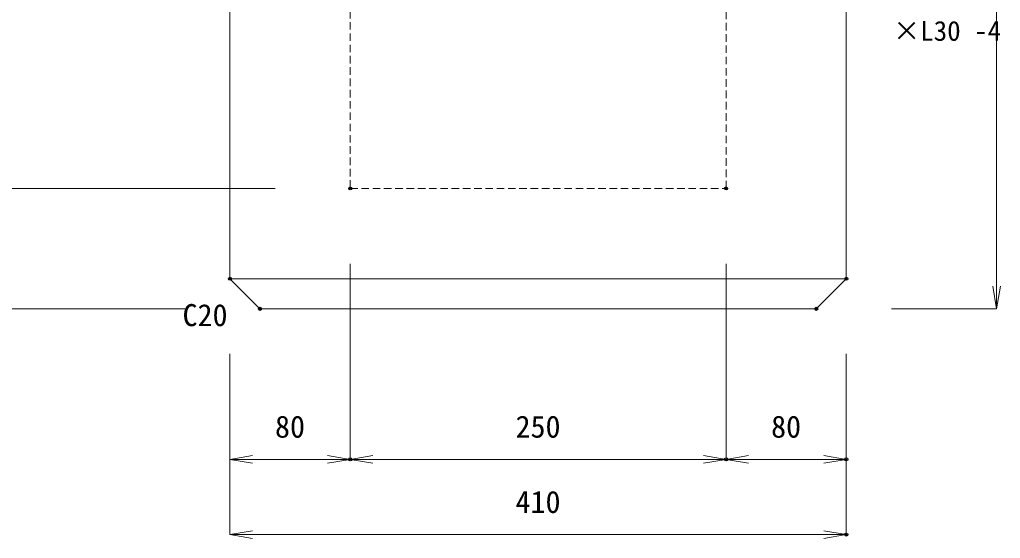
# Model space of a CAD drawing. Units: millimetres, scale not verified. Extents: x -1945 to 1945, y -1332 to 1508.
# Drawn here: x -1562 to -909, y -269 to 75 of the extents above; entities that cross this region are included whole.
import ezdxf
from ezdxf.enums import TextEntityAlignment as Align

# ---------------------------------------------------------------- set-up
doc = ezdxf.new("R2010")
doc.units = ezdxf.units.MM
doc.header["$LTSCALE"] = 10
doc.header["$PDMODE"] = 32
doc.header["$PDSIZE"] = 2
doc.linetypes.add('USER1', pattern=[0.75, 0.5, -0.25])
for name, color, linetype, lineweight in [('0-0_0', 7, 'Continuous', 18), ('0-3_KIJUN', 7, 'USER1', 18), ('0-5_SUNPO_S10', 3, 'Continuous', 18)]:
    doc.layers.add(name, color=color, linetype=linetype, lineweight=lineweight)
doc.layers.add('0-9__0-2_DEFPOINTS', color=7, linetype='Continuous')
doc.styles.add('ＭＳ ゴシック', font='')
doc.styles.get('ＭＳ ゴシック').set_extended_font_data('MS Gothic')

# ---------------------------------------------------------------- blocks, each defined once
blk = doc.blocks.new('_OPEN')
at = {"layer": '0-0_0'}
blk.add_line((0, 0), (-1, 0), dxfattribs=at)
blk.add_lwpolyline([(-1, 0.1667), (0, 0), (-1, -0.1667)], dxfattribs=at)
blk = doc.blocks.new('_D6')
at = {"layer": '0-5_SUNPO_S10'}
for p, q in [((553.34, 1383.08), (373.34, 1383.08)), ((373.34, 1368.08), (373.34, 1318.08)), ((493.34, 1303.08), (373.34, 1303.08))]:
    blk.add_line(p, q, dxfattribs=at)
at = {"layer": '0-9__0-2_DEFPOINTS'}
for p in [(603.34, 1383.08), (373.34, 1303.08), (543.34, 1303.08)]:
    blk.add_point(p, dxfattribs=at)
at = {"layer": '0-5_SUNPO_S10', "xscale": 15, "yscale": 15}
for p, rotation in [((373.34, 1383.08), 90), ((373.34, 1303.08), 270)]:
    blk.add_blockref('_OPEN', p, dxfattribs=dict(at, rotation=rotation))
at = {"layer": '0-5_SUNPO_S10', "color": 7, "style": 'ＭＳ ゴシック'}
blk.add_text('80', height=14.66, rotation=90, dxfattribs=at).set_placement((363.34, 1333.08), align=Align.BOTTOM_LEFT)
blk = doc.blocks.new('_D7')
at = {"layer": '0-5_SUNPO_S10'}
for p, q in [((499.23, 1896.08), (323.34, 1896.08)), ((323.34, 1881.08), (323.34, 1318.08)), ((493.34, 1303.08), (323.34, 1303.08))]:
    blk.add_line(p, q, dxfattribs=at)
at = {"layer": '0-9__0-2_DEFPOINTS'}
for p in [(549.23, 1896.08), (323.34, 1303.08), (543.34, 1303.08)]:
    blk.add_point(p, dxfattribs=at)
at = {"layer": '0-5_SUNPO_S10', "xscale": 15, "yscale": 15}
for p, rotation in [((323.34, 1896.08), 90), ((323.34, 1303.08), 270)]:
    blk.add_blockref('_OPEN', p, dxfattribs=dict(at, rotation=rotation))
at = {"layer": '0-5_SUNPO_S10', "color": 7, "style": 'ＭＳ ゴシック'}
blk.add_text('593', height=14.66, rotation=90, dxfattribs=at).set_placement((313.34, 1584.58), align=Align.BOTTOM_LEFT)
blk = doc.blocks.new('_D8')
at = {"layer": '0-5_SUNPO_S10'}
for p, q in [((603.34, 1333.08), (603.34, 1203.08)), ((523.34, 1273.08), (523.34, 1203.08)), ((538.34, 1203.08), (588.34, 1203.08))]:
    blk.add_line(p, q, dxfattribs=at)
at = {"layer": '0-9__0-2_DEFPOINTS'}
for p in [(603.34, 1383.08), (523.34, 1323.08), (603.34, 1203.08)]:
    blk.add_point(p, dxfattribs=at)
at = {"layer": '0-5_SUNPO_S10', "xscale": 15, "yscale": 15, "rotation": 180}
blk.add_blockref('_OPEN', (523.34, 1203.08), dxfattribs=at)
at = {"layer": '0-5_SUNPO_S10', "xscale": 15, "yscale": 15}
blk.add_blockref('_OPEN', (603.34, 1203.08), dxfattribs=at)
at = {"layer": '0-5_SUNPO_S10', "color": 7, "style": 'ＭＳ ゴシック'}
blk.add_text('80', height=14.66, dxfattribs=at).set_placement((553.34, 1213.08), align=Align.BOTTOM_LEFT)
blk = doc.blocks.new('_D9')
at = {"layer": '0-5_SUNPO_S10'}
for p, q in [((603.34, 1333.08), (603.34, 1203.08)), ((853.34, 1333.08), (853.34, 1203.08)), ((618.34, 1203.08), (838.34, 1203.08))]:
    blk.add_line(p, q, dxfattribs=at)
at = {"layer": '0-9__0-2_DEFPOINTS'}
for p in [(603.34, 1383.08), (853.34, 1383.08), (853.34, 1203.08)]:
    blk.add_point(p, dxfattribs=at)
at = {"layer": '0-5_SUNPO_S10', "xscale": 15, "yscale": 15, "rotation": 180}
blk.add_blockref('_OPEN', (603.34, 1203.08), dxfattribs=at)
at = {"layer": '0-5_SUNPO_S10', "xscale": 15, "yscale": 15}
blk.add_blockref('_OPEN', (853.34, 1203.08), dxfattribs=at)
at = {"layer": '0-5_SUNPO_S10', "color": 7, "style": 'ＭＳ ゴシック'}
blk.add_text('250', height=14.66, dxfattribs=at).set_placement((713.34, 1213.08), align=Align.BOTTOM_LEFT)
blk = doc.blocks.new('_D10')
at = {"layer": '0-5_SUNPO_S10'}
for p, q in [((853.34, 1333.08), (853.34, 1203.08)), ((933.34, 1273.08), (933.34, 1203.08)), ((868.34, 1203.08), (918.34, 1203.08))]:
    blk.add_line(p, q, dxfattribs=at)
at = {"layer": '0-9__0-2_DEFPOINTS'}
for p in [(853.34, 1383.08), (933.34, 1323.08), (933.34, 1203.08)]:
    blk.add_point(p, dxfattribs=at)
at = {"layer": '0-5_SUNPO_S10', "xscale": 15, "yscale": 15, "rotation": 180}
blk.add_blockref('_OPEN', (853.34, 1203.08), dxfattribs=at)
at = {"layer": '0-5_SUNPO_S10', "xscale": 15, "yscale": 15}
blk.add_blockref('_OPEN', (933.34, 1203.08), dxfattribs=at)
at = {"layer": '0-5_SUNPO_S10', "color": 7, "style": 'ＭＳ ゴシック'}
blk.add_text('80', height=14.66, dxfattribs=at).set_placement((883.34, 1213.08), align=Align.BOTTOM_LEFT)
blk = doc.blocks.new('_D11')
at = {"layer": '0-5_SUNPO_S10'}
for p, q in [((523.34, 1273.08), (523.34, 1153.08)), ((933.34, 1273.08), (933.34, 1153.08)), ((538.34, 1153.08), (918.34, 1153.08))]:
    blk.add_line(p, q, dxfattribs=at)
at = {"layer": '0-9__0-2_DEFPOINTS'}
for p in [(523.34, 1323.08), (933.34, 1323.08), (933.34, 1153.08)]:
    blk.add_point(p, dxfattribs=at)
at = {"layer": '0-5_SUNPO_S10', "xscale": 15, "yscale": 15, "rotation": 180}
blk.add_blockref('_OPEN', (523.34, 1153.08), dxfattribs=at)
at = {"layer": '0-5_SUNPO_S10', "xscale": 15, "yscale": 15}
blk.add_blockref('_OPEN', (933.34, 1153.08), dxfattribs=at)
at = {"layer": '0-5_SUNPO_S10', "color": 7, "style": 'ＭＳ ゴシック'}
blk.add_text('410', height=14.66, dxfattribs=at).set_placement((713.34, 1163.08), align=Align.BOTTOM_LEFT)
blk = doc.blocks.new('_D24')
at = {"layer": '0-5_SUNPO_S10'}
for p, q in [((958.34, 1833.98), (1033.34, 1833.98)), ((1033.34, 1318.08), (1033.34, 1818.98)), ((963.34, 1303.08), (1033.34, 1303.08))]:
    blk.add_line(p, q, dxfattribs=at)
at = {"layer": '0-9__0-2_DEFPOINTS'}
for p in [(908.34, 1833.98), (1033.34, 1833.98), (913.34, 1303.08)]:
    blk.add_point(p, dxfattribs=at)
at = {"layer": '0-5_SUNPO_S10', "xscale": 15, "yscale": 15}
for p, rotation in [((1033.34, 1833.98), 90), ((1033.34, 1303.08), 270)]:
    blk.add_blockref('_OPEN', p, dxfattribs=dict(at, rotation=rotation))
at = {"layer": '0-5_SUNPO_S10', "color": 7, "style": 'ＭＳ ゴシック'}
blk.add_text('531', height=14.66, rotation=90, dxfattribs=at).set_placement((1023.34, 1553.53), align=Align.BOTTOM_LEFT)
blk = doc.blocks.new('_D27')
at = {"layer": '0-5_SUNPO_S10'}
for p, q in [((678.34, 1528.08), (373.34, 1528.08)), ((373.34, 1513.08), (373.34, 1398.08)), ((553.34, 1383.08), (373.34, 1383.08))]:
    blk.add_line(p, q, dxfattribs=at)
at = {"layer": '0-9__0-2_DEFPOINTS'}
for p in [(728.34, 1528.08), (373.34, 1383.08), (603.34, 1383.08)]:
    blk.add_point(p, dxfattribs=at)
at = {"layer": '0-5_SUNPO_S10', "xscale": 15, "yscale": 15}
for p, rotation in [((373.34, 1528.08), 90), ((373.34, 1383.08), 270)]:
    blk.add_blockref('_OPEN', p, dxfattribs=dict(at, rotation=rotation))
at = {"layer": '0-5_SUNPO_S10', "color": 7, "style": 'ＭＳ ゴシック'}
blk.add_text('145', height=14.66, rotation=90, dxfattribs=at).set_placement((363.34, 1440.58), align=Align.BOTTOM_LEFT)

msp = doc.modelspace()

# ---------------------------------------------------------------- linework, layer by layer
at = {"layer": '0-3_KIJUN', "linetype": 'Continuous'}
msp.add_line((-1421.66, -96.92), (-1011.66, -96.92), dxfattribs=at)
for points in [[(-1401.66, -116.92), (-1421.66, -96.92), (-1421.66, 311.08), (-1396.66, 336.08), (-1341.66, 336.08), (-1336.66, 228.08)], [(-1096.66, 228.08), (-1091.66, 336.08), (-1036.66, 336.08), (-1011.66, 311.08), (-1011.66, -96.92), (-1031.66, -116.92), (-1401.66, -116.92)]]:
    msp.add_lwpolyline(points, dxfattribs=at)
at = {"layer": '0-3_KIJUN'}
msp.add_lwpolyline([(-1341.66, 336.08), (-1341.66, -36.92), (-1091.66, -36.92), (-1091.66, 336.08)], dxfattribs=at)

# ---------------------------------------------------------------- block references
at = {"layer": '0-5_SUNPO_S10'}
for name in ['_D7', '_D24', '_D27', '_D6', '_D8', '_D9', '_D10', '_D11']:
    msp.add_blockref(name, (-1945, -1420), dxfattribs=at)

# ---------------------------------------------------------------- texts
at = {"layer": '0-5_SUNPO_S10', "color": 7, "style": 'ＭＳ ゴシック'}
for s, height, p in [('×L30 -4', 13.2, (-980.48, 57.22)), ('C20', 14.66, (-1453.15, -132.83))]:
    msp.add_text(s, height=height, dxfattribs=at).set_placement(p, align=Align.BOTTOM_LEFT)

doc.saveas('drawing.dxf')
